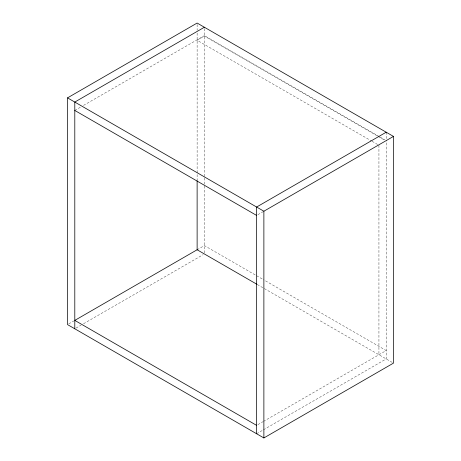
<?xml version="1.0" encoding="UTF-8"?>
<svg xmlns="http://www.w3.org/2000/svg" width="461" height="461" viewBox="0 0 461 461"><rect width="100%" height="100%" fill="white"/><g stroke="black" fill="none" stroke-linecap="round" stroke-linejoin="round"><path stroke-width="0.35" stroke-dasharray="2.31 1.73" d="M74.797 110.45L81.027 106.854M83.522 105.413L204.384 35.635L379.351 136.652M68.775 323.87L73.76 320.994M197.124 249.77L204.384 245.58L262.914 279.372M257.86 214.705L262.845 211.824M76.042 328.065L81.027 325.189M83.522 323.749L203.14 254.685M257.86 424.65L262.845 421.769M263.467 421.412L386.203 350.55L263.536 279.729M256.616 433.755L262.845 430.159M263.467 429.802L386.203 358.94L386.203 140.132M379.973 137.009L384.958 139.885M377.484 136.024L204.384 36.085L197.124 40.28L371.468 140.939M378.106 136.387L384.958 140.34M372.09 141.297L377.692 144.535M257.313 284.523L393.469 363.13M386.203 132.215L386.203 139.412M378.936 145.25L378.936 354.745M204.384 28.64L204.384 177.185M204.384 177.906L204.384 253.965M197.124 24.491L197.124 30.247M197.124 33.129L197.124 179.957"/><path stroke-width="0.69" d="M67.531 97.87L197.124 23.05L393.469 136.41L393.469 363.13L263.876 437.95L67.531 324.59L67.531 97.87L263.876 211.224L393.469 136.41M204.384 27.245L74.797 102.06L74.797 328.785M386.203 132.215L256.616 207.035L256.616 433.755M197.533 249.534L74.797 320.395L256.616 425.365M74.797 110.45L256.616 215.42M256.898 284.281L197.124 249.77L197.124 180.66M263.876 211.224L263.876 437.95"/></g></svg>
